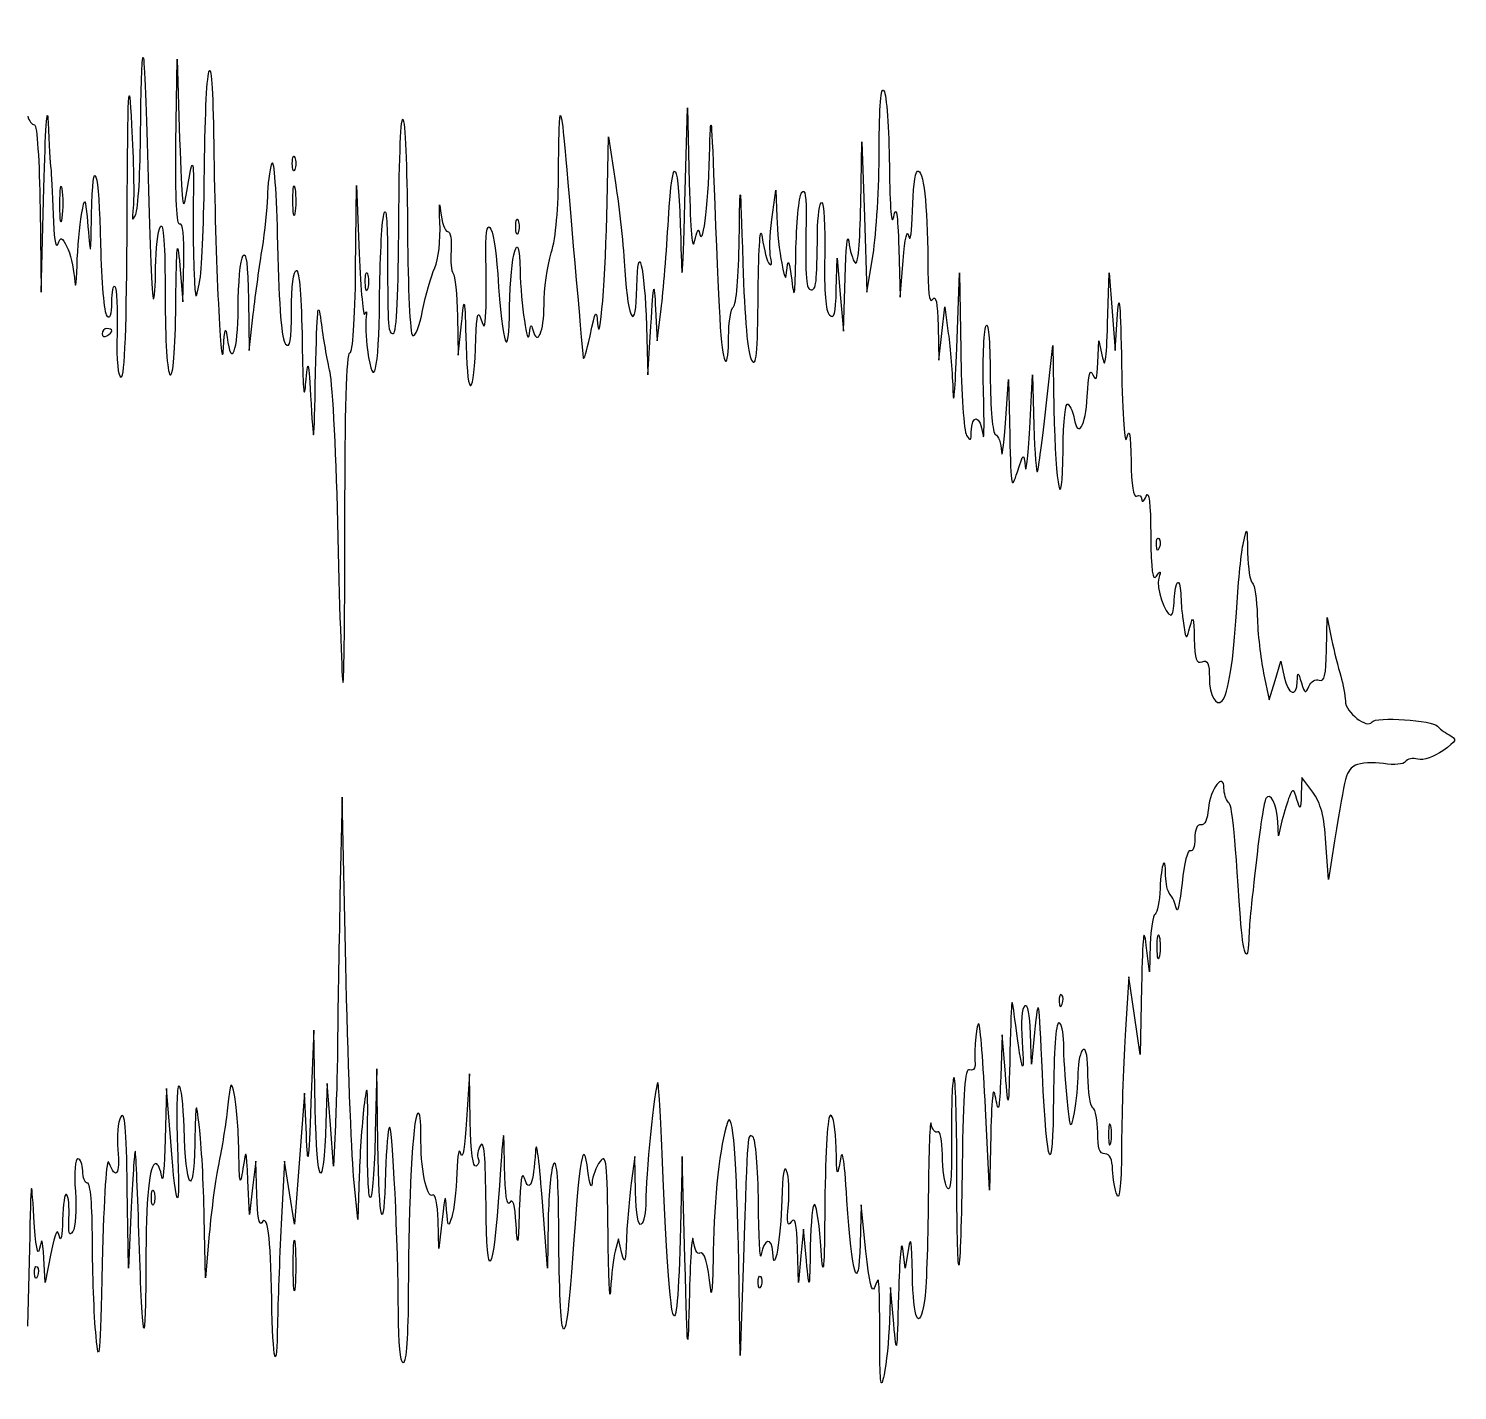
# Model space of a CAD drawing. Extents: x -517 to -102, y 95 to 207.
# Drawn here: x -205.7 to -101.9, y 98.8 to 197.7 of the extents above; entities that cross this region are included whole.
import ezdxf

# ---------------------------------------------------------------- set-up
doc = ezdxf.new("R2010")
doc.units = 0
doc.layers.add('Layer_1', color=7, linetype='CONTINUOUS')

msp = doc.modelspace()

# ---------------------------------------------------------------- linework, layer by layer
at = {"layer": 'Layer_1', "color": 7}
for p, q in [((-195.005006, 189.395886), (-194.93011, 195.502122)), ((-194.93011, 195.502122), (-194.740423, 189.681289)), ((-158.038233, 185.095178), (-157.838738, 191.974344)), ((-157.838738, 191.974344), (-157.715653, 186.506289)), ((-163.680877, 185.095178), (-163.586899, 189.857678)), ((-163.586899, 189.857678), (-163.07558, 186.506289)), ((-145.264045, 184.936428), (-145.189854, 189.5049)), ((-145.189854, 189.5049), (-144.999462, 184.036844)), ((-186.557308, 187.917499), (-186.557308, 187.917499)), ((-204.802526, 178.568789), (-204.604899, 186.153511)), ((-181.954156, 180.244483), (-181.881193, 186.3299)), ((-181.881193, 186.3299), (-181.689573, 181.391011)), ((-151.712998, 183.860455), (-151.427953, 185.977122)), ((-151.427953, 185.977122), (-151.361386, 184.036844)), ((-203.437038, 184.918888), (-203.437024, 184.918888)), ((-186.512093, 185.271665), (-186.51211, 185.271665)), ((-204.8801, 184.654205), (-204.802526, 178.568789)), ((-144.999462, 184.036844), (-144.809066, 178.568789)), ((-170.329527, 183.331388), (-170.329527, 183.331388)), ((-142.498902, 181.743789), (-142.388906, 178.216011)), ((-194.501457, 177.863233), (-194.4379, 180.794472)), ((-147.038551, 178.762817), (-146.975017, 181.038233)), ((-146.975017, 181.038233), (-146.749344, 178.3924)), ((-144.809066, 178.568789), (-144.368094, 181.317227)), ((-142.388906, 178.216011), (-142.181684, 180.861844)), ((-194.727122, 180.509067), (-194.501457, 177.863233)), ((-146.523673, 175.746567), (-146.403658, 179.627122)), ((-138.282677, 174.511844), (-138.078278, 179.9799)), ((-138.078278, 179.9799), (-137.998691, 174.335455)), ((-127.328329, 176.275733), (-127.217167, 179.9799)), ((-127.217167, 179.9799), (-127.002433, 177.157678)), ((-181.252543, 179.274443), (-181.252566, 179.274443)), ((-189.746337, 178.039622), (-189.693637, 174.335455)), ((-146.749344, 178.3924), (-146.523673, 175.746567)), ((-139.371067, 175.570178), (-139.163318, 177.510455)), ((-139.163318, 177.510455), (-138.902474, 175.570178)), ((-189.693637, 174.335455), (-189.388335, 176.981289)), ((-174.557899, 176.834296), (-174.497009, 173.982678)), ((-160.169434, 177.334067), (-160.047302, 175.041011)), ((-160.047302, 175.041011), (-159.762506, 177.334067)), ((-127.002433, 177.157678), (-126.787662, 174.335455)), ((-126.787662, 174.335455), (-126.608061, 176.981289)), ((-199.665785, 175.767375), (-199.665785, 175.767375)), ((-174.497009, 173.982678), (-174.266011, 176.275733)), ((-160.827294, 176.099344), (-160.723823, 172.571567)), ((-160.723823, 172.571567), (-160.507677, 176.099344)), ((-139.641684, 176.099344), (-139.578783, 173.6299)), ((-139.578783, 173.6299), (-139.371067, 175.570178)), ((-131.793226, 170.298741), (-131.314506, 174.688233)), ((-131.314506, 174.688233), (-131.229063, 170.102122)), ((-128.030461, 173.453511), (-127.959237, 175.041011)), ((-127.959237, 175.041011), (-127.699344, 173.806289)), ((-132.991011, 168.691011), (-132.777687, 172.571567)), ((-132.777687, 172.571567), (-132.680109, 168.8674)), ((-134.754899, 169.043789), (-134.535438, 172.218789)), ((-134.535438, 172.218789), (-134.441669, 168.161844)), ((-123.790707, 160.194934), (-123.79073, 160.194934)), ((-111.429199, 152.562499), (-111.386829, 154.932678)), ((-111.386829, 154.932678), (-111.059417, 153.345178)), ((-115.167726, 150.346567), (-114.750212, 151.757678)), ((-114.750212, 151.757678), (-114.493954, 150.61115)), ((-115.994318, 150.875733), (-115.585237, 148.935455)), ((-115.585237, 148.935455), (-115.167726, 150.346567)), ((-113.213089, 143.291011), (-113.259444, 142.056289)), ((-112.430523, 142.244672), (-113.213089, 143.291011)), ((-182.938874, 141.8799), (-183.092079, 134.647955)), ((-182.67176, 129.709067), (-182.938874, 141.8799)), ((-114.662794, 140.166193), (-114.927132, 139.057678)), ((-114.927132, 139.057678), (-114.968652, 140.116011)), ((-111.295177, 135.882678), (-111.471566, 138.540505)), ((-110.842529, 138.7049), (-111.295177, 135.882678)), ((-124.286572, 129.1799), (-124.524344, 131.120178)), ((-124.229069, 131.187553), (-124.286572, 129.1799)), ((-123.729663, 130.943775), (-123.729592, 130.943775)), ((-125.776846, 128.827122), (-126.032539, 124.979886)), ((-125.371363, 126.004889), (-125.776846, 128.827122)), ((-124.863998, 128.121555), (-124.965917, 123.182666)), ((-130.660992, 127.496828), (-130.66097, 127.496828)), ((-124.965917, 123.182666), (-125.371363, 126.004889)), ((-184.996946, 124.946555), (-185.202122, 119.654889)), ((-184.88798, 119.302111), (-184.996946, 124.946555)), ((-134.978278, 124.593777), (-135.093038, 121.595166)), ((-134.754899, 121.771555), (-134.978278, 124.593777)), ((-132.869232, 122.477111), (-132.930121, 124.7028)), ((-132.638233, 124.770166), (-132.869232, 122.477111)), ((-180.417306, 122.124333), (-180.526899, 117.450027)), ((-180.340268, 116.685685), (-180.417306, 122.124333)), ((-173.69551, 121.771555), (-173.894758, 118.420166)), ((-173.627985, 118.311172), (-173.69551, 121.771555)), ((-195.686011, 120.713222), (-195.78859, 117.009055)), ((-195.390163, 116.854313), (-195.686011, 120.713222)), ((-184.01234, 121.066), (-184.113232, 118.243777)), ((-183.791011, 118.067389), (-184.01234, 121.066)), ((-185.664388, 120.360444), (-186.030173, 115.597944)), ((-185.535844, 117.361833), (-185.664388, 120.360444)), ((-135.919631, 113.304889), (-136.202558, 119.25608)), ((-183.569681, 115.068777), (-183.791011, 118.067389)), ((-183.428016, 118.067389), (-183.569681, 115.068777)), ((-135.816374, 117.361833), (-135.919631, 113.304889)), ((-127.103172, 117.979194), (-127.103172, 117.979194)), ((-189.19768, 115.421555), (-189.435455, 113.481277)), ((-189.134775, 112.952111), (-189.19768, 115.421555)), ((-187.128695, 115.421555), (-187.359911, 110.835444)), ((-186.762328, 113.1285), (-187.128695, 115.421555)), ((-186.030173, 115.597944), (-186.395958, 110.835444)), ((-161.665353, 115.774333), (-161.933571, 113.834055)), ((-161.615682, 113.195894), (-161.665353, 115.774333)), ((-158.236282, 115.774333), (-158.35538, 110.659055)), ((-158.038233, 108.366), (-158.236282, 115.774333)), ((-181.796021, 111.188222), (-182.100333, 114.363222)), ((-181.696893, 114.363222), (-181.796021, 111.188222)), ((-198.464661, 107.660444), (-198.546898, 113.481277)), ((-189.67323, 111.541), (-189.783717, 114.010444)), ((-189.435455, 113.481277), (-189.67323, 111.541)), ((-196.787863, 112.775722), (-196.787863, 112.775722)), ((-186.395958, 110.835444), (-186.762328, 113.1285)), ((-168.02689, 107.660444), (-168.410501, 112.775722)), ((-145.236844, 112.246555), (-145.315409, 109.424333)), ((-144.886432, 108.895166), (-145.236844, 112.246555)), ((-198.254899, 112.070166), (-198.464661, 107.660444)), ((-192.856925, 106.954889), (-192.948365, 111.364611)), ((-175.91129, 109.071555), (-175.970593, 111.120855)), ((-175.677122, 111.188222), (-175.91129, 109.071555)), ((-167.966071, 111.188222), (-168.02689, 107.660444)), ((-192.585693, 110.129889), (-192.856925, 106.954889)), ((-149.428197, 110.482666), (-149.611007, 108.542389)), ((-149.207993, 108.189611), (-149.428197, 110.482666)), ((-205.654873, 109.071555), (-205.781566, 103.427111)), ((-162.862647, 109.777111), (-163.093011, 108.895166)), ((-162.608858, 108.718777), (-162.862647, 109.777111)), ((-149.793816, 106.602111), (-149.864479, 109.071555)), ((-142.036269, 107.660444), (-142.216855, 109.071555)), ((-141.797049, 109.071555), (-142.036269, 107.660444)), ((-204.514436, 106.602111), (-204.612528, 108.366)), ((-204.087434, 108.718777), (-204.514436, 106.602111)), ((-154.027926, 101.310444), (-154.131078, 108.013222)), ((-153.787791, 108.366), (-154.027926, 101.310444)), ((-149.611007, 108.542389), (-149.793816, 106.602111)), ((-205.282399, 107.278259), (-205.282377, 107.278259)), ((-186.489744, 107.836833), (-186.489744, 107.836833)), ((-152.718485, 106.572703), (-152.718508, 106.572703)), ((-143.094462, 106.249333), (-143.178352, 103.779889)), ((-142.868788, 103.6035), (-143.094462, 106.249333))]:
    msp.add_line(p, q, dxfattribs=at)
for points in [[(-192.952655, 186.682678), (-192.874781, 195.798145), (-192.371828, 197.724258), (-192.261769, 189.328511)], [(-197.57414, 190.357448), (-197.56048, 193.348707), (-197.476384, 195.723142), (-197.387204, 195.633965)], [(-197.387204, 195.633965), (-197.298028, 195.544788), (-197.132866, 191.596082), (-197.020177, 186.859067)], [(-198.550225, 183.94865), (-198.502705, 193.504356), (-198.447429, 194.678615), (-198.230538, 190.739622)], [(-143.921726, 188.901949), (-143.918198, 192.154823), (-143.804355, 193.564985), (-143.574344, 193.209067)], [(-143.574344, 193.209067), (-143.386243, 192.918025), (-143.209044, 190.4574), (-143.180539, 187.741011)], [(-204.604899, 186.153511), (-204.49621, 190.325108), (-204.355494, 192.468233), (-204.2922, 190.916011)], [(-156.246968, 188.446567), (-156.162443, 192.110401), (-156.1109, 191.635816), (-155.864029, 184.918789)], [(-205.772834, 191.356983), (-205.684103, 191.017436), (-205.464393, 190.739622), (-205.284592, 190.739622)], [(-178.816957, 183.772261), (-178.797004, 188.432681), (-178.65983, 191.593522), (-178.499344, 191.0924)], [(-178.499344, 191.0924), (-178.343997, 190.60733), (-178.201072, 186.925764), (-178.181731, 182.911139)], [(-167.214265, 187.358837), (-167.210737, 189.670999), (-167.148225, 191.496624), (-167.0722, 191.415781)], [(-167.0722, 191.415781), (-166.996141, 191.334936), (-166.843318, 190.157539), (-166.732582, 188.799344)], [(-205.284592, 190.739622), (-205.099528, 190.739622), (-204.924019, 188.099145), (-204.8801, 184.654205)], [(-204.2922, 190.916011), (-204.228906, 189.363789), (-204.141776, 187.855664), (-204.098576, 187.564622)], [(-198.230538, 190.739622), (-198.086303, 188.120247), (-198.034487, 185.421497), (-198.115391, 184.7424)], [(-197.930708, 184.213233), (-197.748234, 184.601289), (-197.587777, 187.366186), (-197.57414, 190.357448)], [(-201.138011, 184.183837), (-201.045397, 188.968339), (-200.591076, 187.463087), (-200.485677, 182.022528)], [(-194.727122, 183.507678), (-194.958188, 183.36487), (-195.054059, 185.396362), (-195.005006, 189.395886)], [(-194.740423, 189.681289), (-194.588367, 185.015365), (-194.493789, 184.210428), (-194.26373, 185.624344)], [(-192.261769, 189.328511), (-192.151068, 180.883618), (-191.719951, 171.821979), (-191.556852, 174.511844)], [(-159.234784, 183.860455), (-158.935629, 189.0745), (-158.480757, 188.357808), (-158.339152, 182.449344)], [(-194.26373, 185.624344), (-193.777783, 188.610933), (-193.702872, 188.559582), (-193.749086, 185.271567)], [(-188.341957, 185.488632), (-188.322625, 186.339383), (-188.189941, 187.43233), (-188.047122, 187.9174)], [(-188.047122, 187.9174), (-187.903838, 188.404047), (-187.715929, 185.757423), (-187.627878, 182.012577)], [(-186.557308, 187.917499), (-186.557308, 188.402568), (-186.477233, 188.601007), (-186.379369, 188.358471)], [(-186.379369, 187.476526), (-186.477233, 187.233993), (-186.557308, 187.432429), (-186.557308, 187.917499)], [(-186.379369, 188.358471), (-186.281506, 188.115938), (-186.281506, 187.719063), (-186.379369, 187.476526)], [(-166.732582, 188.799344), (-166.520986, 186.204537), (-165.518533, 174.715025), (-165.424448, 173.806289)], [(-156.991188, 182.978511), (-156.766009, 181.518505), (-156.33354, 184.696341), (-156.246968, 188.446567)], [(-144.368094, 181.317227), (-144.125561, 182.828865), (-143.924689, 186.24199), (-143.921726, 188.901949)], [(-204.098576, 187.564622), (-204.055373, 187.27358), (-203.981719, 185.765455), (-203.93489, 184.213233)], [(-197.020177, 186.859067), (-196.907489, 182.122051), (-196.742327, 178.173347), (-196.65315, 178.084168)], [(-167.743432, 181.423139), (-167.405716, 182.536362), (-167.216734, 184.656438), (-167.214265, 187.358837)], [(-154.091426, 182.381972), (-154.025846, 186.989213), (-154.023235, 186.972353), (-153.826842, 180.685455)], [(-143.180539, 187.741011), (-143.147731, 184.617265), (-143.033183, 183.255907), (-142.868788, 184.036844)], [(-141.505726, 184.456997), (-141.479281, 185.949261), (-141.319989, 187.255292), (-141.151748, 187.359289)], [(-141.151748, 187.359289), (-140.721642, 187.625091), (-140.400298, 184.886223), (-140.393948, 180.900802)], [(-203.437024, 184.918888), (-203.439282, 186.083054), (-203.374766, 186.601835), (-203.294271, 186.071734)], [(-203.294271, 186.071734), (-203.213778, 185.541633), (-203.212158, 184.589133), (-203.290686, 183.955068)], [(-193.295772, 179.274344), (-193.135239, 180.050455), (-192.980835, 183.384205), (-192.952655, 186.682678)], [(-186.51211, 185.271665), (-186.509287, 186.241804), (-186.440947, 186.596809), (-186.359862, 186.060564)], [(-186.359862, 186.060564), (-186.278771, 185.524322), (-186.280941, 184.730572), (-186.36466, 184.296675)], [(-163.07558, 186.506289), (-162.794349, 184.663025), (-162.487254, 181.805525), (-162.393099, 180.156289)], [(-157.715653, 186.506289), (-157.636489, 182.989348), (-157.499823, 181.478808), (-157.332677, 182.272955)], [(-149.976451, 181.391011), (-149.941878, 183.525317), (-149.752964, 185.509692), (-149.556716, 185.800733)], [(-149.556716, 185.800733), (-149.302044, 186.178397), (-149.210006, 185.572387), (-149.235157, 183.684067)], [(-203.290686, 183.955068), (-203.369201, 183.321002), (-203.43506, 183.754721), (-203.437038, 184.918888)], [(-201.866988, 184.213233), (-201.612638, 185.589978), (-201.60133, 185.568495), (-201.402594, 183.331289)], [(-193.749086, 185.271567), (-193.773639, 183.525317), (-193.747393, 181.144067), (-193.69068, 179.9799)], [(-188.730074, 181.784465), (-188.535948, 182.971001), (-188.361295, 184.637876), (-188.341957, 185.488632)], [(-186.36466, 184.296675), (-186.448395, 183.862781), (-186.514737, 184.301501), (-186.512093, 185.271665)], [(-179.910427, 184.213233), (-179.739863, 184.883486), (-179.638421, 183.783931), (-179.633793, 181.214622)], [(-175.836495, 183.684067), (-175.891342, 184.945247), (-175.869233, 185.302436), (-175.787341, 184.477817)], [(-164.376416, 176.275733), (-164.214737, 174.323766), (-163.786253, 179.756947), (-163.680877, 185.095178)], [(-158.339152, 182.449344), (-158.249476, 178.707131), (-158.214588, 179.014079), (-158.038233, 185.095178)], [(-155.864029, 184.918789), (-155.538486, 176.062726), (-155.386509, 173.85918), (-155.080013, 173.552706)], [(-148.407507, 182.890317), (-148.393057, 184.102992), (-148.252355, 185.095178), (-148.095121, 185.095178)], [(-148.095121, 185.095178), (-147.937889, 185.095178), (-147.842427, 183.350728), (-147.882997, 181.218624)], [(-145.665859, 180.703094), (-145.463751, 180.496341), (-145.309799, 182.118089), (-145.264045, 184.936428)], [(-142.868788, 184.036844), (-142.676877, 184.948546), (-142.580112, 184.348652), (-142.498902, 181.743789)], [(-203.93489, 184.213233), (-203.886703, 182.615844), (-203.739564, 181.670682), (-203.595859, 182.035423)], [(-202.190878, 180.509067), (-202.156128, 181.770247), (-202.010374, 183.437122), (-201.866988, 184.213233)], [(-201.402594, 183.331289), (-201.199581, 181.045907), (-201.198697, 181.04876), (-201.138011, 184.183837)], [(-198.981689, 172.395178), (-198.726975, 172.395178), (-198.58935, 176.080379), (-198.550225, 183.94865)], [(-198.115391, 184.7424), (-198.230772, 183.773827), (-198.190962, 183.659764), (-197.930708, 184.213233)], [(-180.221495, 177.951428), (-180.198522, 180.813339), (-180.05856, 183.63115), (-179.910427, 184.213233)], [(-179.204899, 175.570178), (-178.98084, 175.570178), (-178.839292, 178.562834), (-178.816957, 183.772261)], [(-175.787341, 184.477817), (-175.705457, 183.6532), (-175.476273, 182.978511), (-175.27804, 182.978511)], [(-172.494643, 180.950039), (-172.605167, 184.66747), (-171.892733, 183.790224), (-171.635135, 179.891705)], [(-170.329527, 183.331388), (-170.329527, 183.816457), (-170.249446, 184.014896), (-170.151586, 183.77236)], [(-170.151586, 183.77236), (-170.053725, 183.529826), (-170.053725, 183.132951), (-170.151586, 182.890415)], [(-159.762506, 177.334067), (-159.605873, 178.595247), (-159.368383, 181.532122), (-159.234784, 183.860455)], [(-151.799324, 181.038233), (-151.908614, 181.426289), (-151.869772, 182.696289), (-151.712998, 183.860455)], [(-151.361386, 184.036844), (-151.324767, 182.969692), (-151.163441, 181.461567), (-151.002927, 180.685455)], [(-141.7641, 182.625733), (-141.648426, 182.140664), (-141.53215, 182.964733), (-141.505726, 184.456997)], [(-196.485609, 180.362074), (-196.482787, 181.704103), (-196.32632, 183.040247), (-196.138233, 183.331289)], [(-196.138233, 183.331289), (-195.909387, 183.685404), (-195.794472, 182.029299), (-195.790857, 178.325028)], [(-194.4379, 180.794472), (-194.397147, 182.673979), (-194.500921, 183.647476), (-194.727122, 183.507678)], [(-178.181731, 182.911139), (-178.162201, 178.854815), (-178.00138, 175.522087), (-177.819784, 175.409859)], [(-176.211955, 180.332678), (-175.926869, 180.967633), (-175.776664, 182.308335), (-175.836495, 183.684067)], [(-175.27804, 182.978511), (-175.076395, 182.978511), (-174.962021, 182.363487), (-175.018415, 181.582428)], [(-170.769277, 177.510455), (-170.72391, 181.334677), (-170.071587, 183.59929), (-170.00717, 180.156289)], [(-170.151586, 182.890415), (-170.249446, 182.647882), (-170.329527, 182.846318), (-170.329527, 183.331388)], [(-157.332677, 182.272955), (-157.189732, 182.952053), (-157.036062, 183.269553), (-156.991188, 182.978511)], [(-152.710159, 178.568789), (-152.674388, 182.059082), (-152.563757, 183.579376), (-152.420283, 182.552367)], [(-149.235157, 183.684067), (-149.291779, 179.433676), (-149.239757, 178.745178), (-148.860403, 178.745178)], [(-148.860403, 178.745178), (-148.492244, 178.745178), (-148.453015, 179.104444), (-148.407507, 182.890317)], [(-146.403658, 179.627122), (-146.337652, 181.761428), (-146.218379, 182.952053), (-146.138581, 182.272955)], [(-142.181684, 180.861844), (-142.049181, 182.553527), (-141.898616, 183.189627), (-141.7641, 182.625733)], [(-203.595859, 182.035423), (-203.36337, 182.625516), (-203.306784, 182.610648), (-202.924577, 181.859034)], [(-202.924577, 181.859034), (-202.695014, 181.407594), (-202.450234, 180.403233), (-202.380624, 179.627122)], [(-200.485677, 182.022528), (-200.433457, 179.326996), (-200.232893, 177.054283), (-200.029267, 176.850657)], [(-195.016343, 177.754219), (-194.964411, 182.167306), (-194.911523, 182.671069), (-194.727122, 180.509067)], [(-189.388335, 176.981289), (-189.220416, 178.436497), (-188.924198, 180.597924), (-188.730074, 181.784465)], [(-187.627878, 182.012577), (-187.518449, 177.358388), (-187.333966, 175.091467), (-187.040771, 174.798272)], [(-161.53084, 178.939205), (-161.478804, 182.568312), (-160.955036, 180.454205), (-160.827294, 176.099344)], [(-154.510455, 177.510455), (-154.309832, 177.634444), (-154.129102, 179.735645), (-154.091426, 182.381972)], [(-152.420283, 182.552367), (-152.292682, 181.63889), (-152.056039, 180.765765), (-151.894433, 180.612089)], [(-146.138581, 182.272955), (-146.058783, 181.593858), (-145.846058, 180.887422), (-145.665859, 180.703094)], [(-190.488387, 177.422261), (-190.485564, 179.217019), (-190.329098, 180.92358), (-190.141011, 181.214622)], [(-190.141011, 181.214622), (-189.906808, 181.577024), (-189.78243, 180.576427), (-189.746337, 178.039622)], [(-181.689573, 181.391011), (-181.584185, 178.674622), (-181.402039, 176.690247), (-181.284807, 176.981289)], [(-179.633793, 181.214622), (-179.623943, 175.752629), (-179.610086, 175.570178), (-179.204899, 175.570178)], [(-175.018415, 181.582428), (-175.073855, 180.814583), (-175.006646, 180.07375), (-174.869001, 179.93613)], [(-172.498171, 177.157678), (-172.457282, 177.933789), (-172.45573, 179.640353), (-172.494643, 180.950039)], [(-168.268788, 177.651598), (-168.268788, 178.773473), (-168.03239, 180.47067), (-167.743432, 181.423139)], [(-153.826842, 180.685455), (-153.700689, 176.645955), (-153.471948, 174.078732), (-153.198263, 173.6299)], [(-151.894433, 180.612089), (-151.732824, 180.45841), (-151.690033, 180.650178), (-151.799324, 181.038233)], [(-151.002927, 180.685455), (-150.727726, 179.355046), (-150.705431, 179.33487), (-150.612966, 180.332678)], [(-150.612966, 180.332678), (-150.545763, 181.057904), (-150.440071, 180.780313), (-150.277122, 179.450733)], [(-150.277122, 179.450733), (-150.080026, 177.842501), (-150.028591, 178.174547), (-149.976451, 181.391011)], [(-147.882997, 181.218624), (-147.933514, 178.565258), (-147.821966, 177.20723), (-147.529443, 176.914735)], [(-140.393948, 180.900802), (-140.39042, 178.581528), (-140.280494, 177.67763), (-140.046566, 178.039622)], [(-202.380624, 179.627122), (-202.295958, 178.68314), (-202.233146, 178.97509), (-202.190878, 180.509067)], [(-196.65315, 178.084168), (-196.563973, 177.994991), (-196.488581, 179.020051), (-196.485609, 180.362074)], [(-193.69068, 179.9799), (-193.588245, 177.875476), (-193.585962, 177.871392), (-193.295772, 179.274344)], [(-186.613233, 177.263511), (-186.613233, 178.956844), (-186.46696, 180.156289), (-186.260455, 180.156289)], [(-186.260455, 180.156289), (-186.04423, 180.156289), (-185.881857, 178.142142), (-185.840974, 174.952817)], [(-182.379899, 174.159067), (-182.161166, 174.159067), (-181.999396, 176.471367), (-181.954156, 180.244483)], [(-181.252566, 179.274443), (-181.259762, 179.856526), (-181.186576, 180.13736), (-181.089941, 179.898518)], [(-181.089941, 179.898518), (-180.993308, 179.659676), (-180.987426, 179.183426), (-181.076846, 178.840185)], [(-177.09007, 177.241119), (-176.868455, 178.359394), (-176.473302, 179.750594), (-176.211955, 180.332678)], [(-174.869001, 179.93613), (-174.731384, 179.798516), (-174.591387, 178.40269), (-174.557899, 176.834296)], [(-171.635135, 179.891705), (-171.278829, 174.499226), (-170.820007, 173.237317), (-170.769277, 177.510455)], [(-170.00717, 180.156289), (-169.962508, 177.769504), (-169.457156, 174.330073), (-169.333331, 175.570178)], [(-162.393099, 180.156289), (-162.178292, 176.393671), (-161.579487, 175.548418), (-161.53084, 178.939205)], [(-199.666011, 177.851476), (-199.666011, 178.601713), (-199.564684, 179.114226), (-199.440848, 178.990386)], [(-199.440848, 178.990386), (-199.317009, 178.866545), (-199.24719, 177.331961), (-199.285691, 175.580199)], [(-181.076846, 178.840185), (-181.16629, 178.496943), (-181.245355, 178.69236), (-181.252543, 179.274443)], [(-160.507677, 176.099344), (-160.305818, 179.394306), (-160.283485, 179.475792), (-160.169434, 177.334067)], [(-153.198263, 173.6299), (-152.847003, 173.05385), (-152.757398, 173.960382), (-152.710159, 178.568789)], [(-147.529443, 176.914735), (-147.194868, 176.580141), (-147.088329, 176.981215), (-147.038551, 178.762817)], [(-126.608061, 176.981289), (-126.486071, 178.778223), (-126.392551, 177.589763), (-126.316596, 173.277122)], [(-200.029267, 176.850657), (-199.78011, 176.6015), (-199.666011, 176.915864), (-199.666011, 177.851476)], [(-195.790857, 178.325028), (-195.787696, 175.021337), (-195.643226, 172.701694), (-195.432677, 172.571567)], [(-195.432677, 172.571567), (-195.204368, 172.430464), (-195.057477, 174.259016), (-195.016343, 177.754219)], [(-184.863873, 172.747955), (-184.766071, 177.409804), (-184.688762, 178.147341), (-184.475611, 176.452122)], [(-181.095235, 174.370169), (-180.66015, 171.195869), (-180.262612, 172.825273), (-180.221495, 177.951428)], [(-174.266011, 176.275733), (-174.050235, 178.41769), (-174.02825, 178.313084), (-173.932382, 174.688233)], [(-169.083104, 175.830443), (-168.756327, 174.57763), (-168.268788, 175.667937), (-168.268788, 177.651598)], [(-154.863233, 175.314174), (-154.863233, 176.402211), (-154.704483, 177.390539), (-154.510455, 177.510455)], [(-140.046566, 178.039622), (-139.805478, 178.412678), (-139.686027, 177.840269), (-139.641684, 176.099344)], [(-191.296922, 175.305594), (-191.003699, 172.942785), (-190.493591, 174.278204), (-190.488387, 177.422261)], [(-187.040771, 174.798272), (-186.705903, 174.463404), (-186.613233, 174.997772), (-186.613233, 177.263511)], [(-184.475611, 176.452122), (-184.329228, 175.287955), (-184.043963, 173.62108), (-183.841681, 172.747955)], [(-181.284807, 176.981289), (-181.166493, 177.27502), (-181.126367, 177.172746), (-181.194623, 176.751419)], [(-181.194623, 176.751419), (-181.262251, 176.333944), (-181.217511, 175.262383), (-181.095235, 174.370169)], [(-177.819784, 175.409859), (-177.640059, 175.298779), (-177.311685, 176.122848), (-177.09007, 177.241119)], [(-173.21425, 175.2174), (-173.156468, 176.94035), (-173.067122, 177.291183), (-172.854899, 176.628511)], [(-172.854899, 176.628511), (-172.605099, 175.848533), (-172.563858, 175.909716), (-172.498171, 177.157678)], [(-164.924173, 175.393789), (-164.525604, 177.287514), (-164.467924, 177.380407), (-164.376416, 176.275733)], [(-136.170845, 176.099344), (-135.994597, 176.52804), (-135.871478, 175.145069), (-135.857155, 172.574953)], [(-200.018563, 175.922941), (-200.21259, 175.922941), (-200.37134, 175.754822), (-200.37134, 175.549344)], [(-200.37134, 175.549344), (-200.37134, 175.343864), (-200.21259, 175.273858), (-200.018563, 175.393775)], [(-199.665785, 175.767375), (-199.665785, 175.852936), (-199.824535, 175.922941), (-200.018563, 175.922941)], [(-200.018563, 175.393775), (-199.824535, 175.513691), (-199.665785, 175.681811), (-199.665785, 175.767375)], [(-199.285691, 175.580199), (-199.330812, 173.52747), (-199.222735, 172.395178), (-198.981689, 172.395178)], [(-191.556852, 174.511844), (-191.470932, 175.928871), (-191.400836, 176.142928), (-191.296922, 175.305594)], [(-169.333331, 175.570178), (-169.26937, 176.210692), (-169.200898, 176.281939), (-169.083104, 175.830443)], [(-138.902474, 175.570178), (-138.758964, 174.503025), (-138.606809, 172.598025), (-138.564335, 171.336844)], [(-136.343387, 171.160455), (-136.408053, 173.488789), (-136.330349, 175.711289), (-136.170845, 176.099344)], [(-127.699344, 173.806289), (-127.510678, 172.909903), (-127.409008, 173.586573), (-127.328329, 176.275733)], [(-185.840974, 174.952817), (-185.798833, 171.665388), (-185.704985, 170.528752), (-185.586116, 171.866011)], [(-173.932382, 174.688233), (-173.822992, 170.552024), (-173.359256, 170.893739), (-173.21425, 175.2174)], [(-165.424448, 173.806289), (-165.394459, 173.515247), (-165.169212, 174.229622), (-164.924173, 175.393789)], [(-155.080013, 173.552706), (-154.960774, 173.433473), (-154.863233, 174.226134), (-154.863233, 175.314174)], [(-138.564335, 171.336844), (-138.521861, 170.075664), (-138.395109, 171.504414), (-138.282677, 174.511844)], [(-185.586116, 171.866011), (-185.407884, 173.871087), (-185.387104, 173.796693), (-185.191976, 170.4549)], [(-182.732677, 162.105824), (-182.732677, 169.906133), (-182.6082, 174.159067), (-182.379899, 174.159067)], [(-137.998691, 174.335455), (-137.954913, 171.231011), (-137.765223, 168.452886), (-137.577122, 168.161844)], [(-128.394776, 172.571567), (-128.170655, 172.031983), (-128.084967, 172.239447), (-128.030461, 173.453511)], [(-185.191976, 170.4549), (-184.995236, 167.085531), (-184.980504, 167.188497), (-184.863873, 172.747955)], [(-183.841681, 172.747955), (-183.639401, 171.87483), (-183.370556, 166.47733), (-183.24425, 160.753511)], [(-135.857155, 172.574953), (-135.842705, 170.010676), (-135.690644, 168.297365), (-135.470615, 168.224026)], [(-128.810947, 170.984067), (-128.723246, 172.617572), (-128.60355, 173.074185), (-128.394776, 172.571567)], [(-126.316596, 173.277122), (-126.249074, 169.443932), (-126.098015, 167.346589), (-125.935455, 167.985455)], [(-136.394046, 168.257427), (-136.301514, 167.525758), (-136.278724, 168.832122), (-136.343387, 171.160455)], [(-132.427238, 165.536241), (-132.341866, 165.741391), (-132.056539, 167.884516), (-131.793226, 170.298741)], [(-130.563301, 167.085872), (-130.53824, 169.293062), (-130.393756, 170.637915), (-130.203044, 170.437261)], [(-130.203044, 170.437261), (-130.027855, 170.252936), (-129.827229, 169.784622), (-129.757238, 169.396567)], [(-129.757238, 169.396567), (-129.483059, 167.876631), (-128.927787, 168.808201), (-128.810947, 170.984067)], [(-137.229743, 168.405608), (-137.220232, 169.757052), (-136.569061, 169.641581), (-136.394046, 168.257427)], [(-131.229063, 170.102122), (-131.119524, 164.221805), (-130.621298, 161.964527), (-130.563301, 167.085872)], [(-137.577122, 168.161844), (-137.299099, 167.731639), (-137.234151, 167.777229), (-137.229743, 168.405608)], [(-135.470615, 168.224026), (-135.271013, 168.157487), (-135.077691, 167.600338), (-135.041002, 166.98592)], [(-135.041002, 166.98592), (-135.00435, 166.371497), (-134.875586, 167.297539), (-134.754899, 169.043789)], [(-134.441669, 168.161844), (-134.351641, 164.266989), (-134.329308, 164.161277), (-133.882833, 165.516011)], [(-133.311051, 165.868789), (-133.252348, 165.286705), (-133.108344, 166.556705), (-132.991011, 168.691011)], [(-132.680109, 168.8674), (-132.62645, 166.830108), (-132.512644, 165.331085), (-132.427238, 165.536241)], [(-125.935455, 167.985455), (-125.738148, 168.760875), (-125.654997, 168.307361), (-125.624412, 166.288941)], [(-133.882833, 165.516011), (-133.420059, 166.92014), (-133.417237, 166.921887), (-133.311051, 165.868789)], [(-125.624412, 166.288941), (-125.597968, 164.551906), (-125.452327, 163.614649), (-125.229899, 163.752122)], [(-124.524344, 163.752122), (-124.326365, 164.212858), (-124.210691, 163.233581), (-124.190969, 160.9299)], [(-125.229899, 163.752122), (-125.035872, 163.872038), (-124.865974, 163.762339), (-124.852323, 163.508361)], [(-124.852323, 163.508361), (-124.83855, 163.254375), (-124.691103, 163.364067), (-124.524344, 163.752122)], [(-182.873639, 150.199574), (-182.796109, 150.118731), (-182.732677, 155.476545), (-182.732677, 162.105824)], [(-124.190969, 160.9299), (-124.168391, 158.307943), (-124.063018, 157.537995), (-123.780124, 157.931289)], [(-117.489602, 160.224344), (-117.198879, 161.62709), (-117.196904, 161.623554), (-117.15658, 159.627806)], [(-183.24425, 160.753511), (-183.117942, 155.029692), (-182.951171, 150.280422), (-182.873639, 150.199574)], [(-123.79073, 160.194934), (-123.805885, 160.566818), (-123.722644, 160.77518), (-123.605414, 160.657953)], [(-123.577559, 159.981797), (-123.690166, 159.700373), (-123.773774, 159.783965), (-123.790707, 160.194934)], [(-123.605414, 160.657953), (-123.488188, 160.54073), (-123.475663, 160.23646), (-123.577559, 159.981797)], [(-117.975024, 155.285455), (-117.868909, 157.225733), (-117.650469, 159.448233), (-117.489602, 160.224344)], [(-117.15658, 159.627806), (-117.134369, 158.523597), (-116.981179, 157.536824), (-116.816398, 157.434981)], [(-123.616929, 157.793914), (-123.828562, 157.145224), (-123.154437, 155.109067), (-122.728036, 155.109067)], [(-123.780124, 157.931289), (-123.466646, 158.367051), (-123.437825, 158.342805), (-123.616929, 157.793914)], [(-122.483914, 156.203632), (-122.443415, 157.628368), (-122.066084, 158.003272), (-122.017401, 156.66717)], [(-116.816398, 157.434981), (-116.651614, 157.333136), (-116.491278, 156.252205), (-116.460092, 155.032912)], [(-122.728036, 155.109067), (-122.610877, 155.109067), (-122.501059, 155.601623), (-122.483914, 156.203632)], [(-122.017401, 156.66717), (-121.996573, 156.101255), (-121.944551, 155.400108), (-121.901371, 155.109067)], [(-121.901371, 155.109067), (-121.858157, 154.818025), (-121.776877, 154.2624), (-121.720714, 153.874344)], [(-121.349344, 154.227122), (-121.121097, 155.124078), (-121.073683, 154.99729), (-121.038301, 153.395628)], [(-119.001961, 148.872181), (-118.585649, 149.288515), (-118.156423, 151.969023), (-117.975024, 155.285455)], [(-116.460092, 155.032912), (-116.429048, 153.813619), (-116.21932, 151.942886), (-115.994318, 150.875733)], [(-121.720714, 153.874344), (-121.642962, 153.336782), (-121.554519, 153.420779), (-121.349344, 154.227122)], [(-121.038301, 153.395628), (-121.004787, 151.870837), (-120.894368, 151.545023), (-120.467399, 151.708865)], [(-111.059417, 153.345178), (-110.879323, 152.472053), (-110.580909, 151.270156), (-110.396229, 150.674297)], [(-120.467399, 151.708865), (-120.05264, 151.868024), (-119.938233, 151.613742), (-119.938233, 150.532703)], [(-111.955224, 150.377916), (-111.57747, 150.232966), (-111.462289, 150.711384), (-111.429199, 152.562499)], [(-119.938233, 150.532703), (-119.938233, 149.273371), (-119.456022, 148.418131), (-119.001961, 148.872181)], [(-114.493954, 150.61115), (-114.200762, 149.299265), (-113.605448, 149.076056), (-113.553062, 150.258372)], [(-113.553062, 150.258372), (-113.519548, 151.017186), (-113.506072, 151.013302), (-113.248861, 150.170178)], [(-110.396229, 150.674297), (-110.211551, 150.078439), (-110.060455, 149.263259), (-110.060455, 148.862786)], [(-113.248861, 150.170178), (-113.011054, 149.390702), (-112.948364, 149.362317), (-112.709322, 149.925869)], [(-112.709322, 149.925869), (-112.560557, 150.27657), (-112.221219, 150.479987), (-111.955224, 150.377916)], [(-110.060455, 148.862786), (-110.060455, 148.053212), (-108.460537, 146.797213), (-108.123671, 147.342314)], [(-108.123671, 147.342314), (-107.881982, 147.733352), (-103.654787, 147.463336), (-103.369497, 147.03864)], [(-103.369497, 147.03864), (-103.265992, 146.884558), (-102.885731, 146.597064), (-102.524487, 146.399771)], [(-102.524487, 146.399771), (-101.918838, 146.068975), (-101.954539, 145.979223), (-102.983064, 145.246848)], [(-107.294395, 144.317408), (-108.052656, 144.438656), (-108.967408, 144.380344), (-109.327137, 144.187814)], [(-105.694689, 144.454613), (-105.822784, 144.247377), (-106.495602, 144.189674), (-107.294395, 144.317408)], [(-104.786041, 144.632458), (-105.164218, 144.731358), (-105.573122, 144.651339), (-105.694689, 144.454613)], [(-102.983064, 145.246848), (-103.620957, 144.792631), (-104.392764, 144.529617), (-104.786041, 144.632458)], [(-118.879899, 142.522816), (-118.879899, 143.776958), (-119.889691, 142.465469), (-120.006742, 141.059299)], [(-109.327137, 144.187814), (-109.994909, 143.830436), (-110.055764, 143.610275), (-110.842529, 138.7049)], [(-118.56166, 141.509483), (-118.736708, 141.693811), (-118.879899, 142.149812), (-118.879899, 142.522816)], [(-114.968652, 140.116011), (-115.017302, 141.356333), (-115.511366, 142.302059), (-115.836169, 141.776544)], [(-113.574827, 141.703511), (-113.817363, 142.498528), (-113.871231, 142.520858), (-114.121176, 141.930082)], [(-111.471566, 138.540505), (-111.604704, 140.546414), (-111.839903, 141.45498), (-112.430523, 142.244672)], [(-117.681056, 133.114783), (-118.145698, 140.023578), (-118.269278, 141.201576), (-118.56166, 141.509483)], [(-115.836169, 141.776544), (-115.956853, 141.581252), (-116.232796, 139.857744), (-116.449368, 137.946521)], [(-114.121176, 141.930082), (-114.27368, 141.569628), (-114.517416, 140.775878), (-114.662794, 140.166193)], [(-113.259444, 142.056289), (-113.301707, 140.93007), (-113.329435, 140.899073), (-113.574827, 141.703511)], [(-120.006742, 141.059299), (-120.073877, 140.252793), (-120.281203, 139.796547), (-120.555594, 139.851428)], [(-120.555594, 139.851428), (-120.831503, 139.906605), (-120.996566, 139.535644), (-120.996566, 138.860469)], [(-121.32726, 137.985707), (-121.513352, 138.100716), (-121.774794, 137.068488), (-121.925077, 135.625274)], [(-120.996566, 138.860469), (-120.996566, 138.266933), (-121.145368, 137.87329), (-121.32726, 137.985707)], [(-123.113233, 136.18842), (-123.113233, 137.858806), (-123.449077, 137.061492), (-123.518504, 135.226313)], [(-116.449368, 137.946521), (-116.988517, 133.188683), (-117.018681, 132.87551), (-117.070539, 131.502352)], [(-122.794711, 134.806705), (-122.969901, 134.991033), (-123.113233, 135.612803), (-123.113233, 136.18842)], [(-123.518504, 135.226313), (-123.553076, 134.309769), (-123.714296, 133.477817), (-123.876539, 133.377535)], [(-121.925077, 135.625274), (-122.071974, 134.214626), (-122.256053, 133.377955), (-122.334158, 133.766011)], [(-183.092079, 134.647955), (-183.176342, 130.670386), (-183.254523, 125.98725), (-183.26582, 124.241)], [(-122.334158, 133.766011), (-122.412263, 134.154067), (-122.619522, 134.62238), (-122.794711, 134.806705)], [(-123.876539, 133.377535), (-124.038817, 133.277256), (-124.197426, 132.291761), (-124.229069, 131.187553)], [(-117.070539, 131.502352), (-117.144199, 129.549975), (-117.505477, 130.504118), (-117.681056, 133.114783)], [(-124.524344, 131.120178), (-124.705319, 132.596945), (-124.786458, 131.880609), (-124.863998, 128.121555)], [(-123.729592, 130.943775), (-123.733487, 131.719886), (-123.664469, 132.078926), (-123.57617, 131.741639)], [(-123.569115, 130.330528), (-123.653499, 129.891704), (-123.725748, 130.167664), (-123.729663, 130.943775)], [(-123.57617, 131.741639), (-123.487869, 131.40435), (-123.48466, 130.76935), (-123.569115, 130.330528)], [(-182.100333, 114.363222), (-182.267705, 116.109472), (-182.524846, 123.015111), (-182.67176, 129.709067)], [(-134.005001, 125.299333), (-134.310611, 127.750687), (-134.313682, 127.736463), (-134.422196, 123.359055)], [(-133.351022, 126.705985), (-133.566744, 126.572663), (-133.642204, 125.539278), (-133.539298, 124.127518)], [(-132.930121, 124.7028), (-132.968715, 126.113121), (-133.122916, 126.846983), (-133.351022, 126.705985)], [(-132.063665, 121.771555), (-132.314631, 127.434118), (-132.350826, 127.623123), (-132.638233, 124.770166)], [(-130.66097, 127.496828), (-130.778199, 127.614063), (-130.861596, 127.405699), (-130.846285, 127.033814)], [(-130.846285, 127.033814), (-130.829352, 126.622842), (-130.745741, 126.539248), (-130.633137, 126.82068)], [(-130.633137, 126.82068), (-130.531218, 127.075357), (-130.543743, 127.379621), (-130.660992, 127.496828)], [(-136.678526, 125.400284), (-136.846942, 125.568714), (-137.021144, 123.705314), (-136.962301, 122.364673)], [(-136.202558, 119.25608), (-136.35817, 122.529237), (-136.572377, 125.294112), (-136.678526, 125.400284)], [(-133.539298, 124.127518), (-133.331478, 121.276594), (-133.582125, 121.907276), (-134.005001, 125.299333)], [(-130.874344, 125.475722), (-131.092572, 125.475722), (-131.240634, 123.423628), (-131.262577, 120.095861)], [(-130.519063, 123.976416), (-130.519063, 124.801041), (-130.680316, 125.475722), (-130.874344, 125.475722)], [(-126.032539, 124.979886), (-126.173157, 122.863896), (-126.299381, 119.133285), (-126.313034, 116.689608)], [(-183.26582, 124.241), (-183.277109, 122.49475), (-183.350106, 119.716639), (-183.428016, 118.067389)], [(-130.272048, 120.007666), (-130.406527, 121.365861), (-130.517686, 123.151819), (-130.519063, 123.976416)], [(-129.110455, 123.535444), (-129.304483, 123.415528), (-129.472371, 122.652117), (-129.483553, 121.83895)], [(-128.757677, 121.636822), (-128.757677, 122.958102), (-128.890251, 123.67156), (-129.110455, 123.535444)], [(-134.422196, 123.359055), (-134.529793, 119.018873), (-134.535014, 118.993839), (-134.754899, 121.771555)], [(-138.497307, 121.498138), (-138.615347, 121.380113), (-138.693206, 119.40896), (-138.670346, 117.117824)], [(-138.282677, 114.716), (-138.282677, 118.564213), (-138.379268, 121.616192), (-138.497307, 121.498138)], [(-137.372228, 122.064587), (-137.700241, 122.190458), (-137.824314, 120.539853), (-137.894057, 115.123049)], [(-136.962301, 122.364673), (-136.951012, 122.108811), (-137.135514, 121.973767), (-137.372228, 122.064587)], [(-135.093038, 121.595166), (-135.188675, 119.096314), (-135.249917, 118.831731), (-135.460455, 120.007666)], [(-131.262577, 120.095861), (-131.304134, 113.78461), (-131.751174, 114.719669), (-132.063665, 121.771555)], [(-129.483553, 121.83895), (-129.494842, 121.025783), (-129.621701, 119.725444), (-129.765704, 118.949333)], [(-128.404899, 119.302111), (-128.598927, 119.422027), (-128.757677, 120.472656), (-128.757677, 121.636822)], [(-194.78925, 120.889611), (-194.94583, 120.889611), (-194.994516, 118.94493), (-194.89744, 116.568083)], [(-194.421416, 117.872994), (-194.467141, 119.532122), (-194.63267, 120.889611), (-194.78925, 120.889611)], [(-190.755369, 120.228167), (-190.999418, 121.338993), (-191.032946, 121.276933), (-191.255673, 119.302111)], [(-181.093488, 117.273159), (-181.052357, 120.85295), (-181.098568, 121.339332), (-181.319785, 119.654889)], [(-160.011742, 121.150384), (-160.217553, 120.944559), (-160.908117, 114.107557), (-160.882152, 112.532785)], [(-159.660587, 115.348685), (-159.786283, 118.607054), (-159.944291, 121.217835), (-160.011742, 121.150384)], [(-135.460455, 120.007666), (-135.644958, 121.038229), (-135.74095, 120.324687), (-135.816374, 117.361833)], [(-193.302433, 117.891), (-193.559018, 119.958983), (-193.566765, 119.930591), (-193.639285, 116.656277)], [(-190.440804, 116.171222), (-190.469943, 117.747687), (-190.6115, 119.573326), (-190.755369, 120.228167)], [(-185.202122, 119.654889), (-185.377844, 115.122823), (-185.425749, 114.793667), (-185.535844, 117.361833)], [(-181.319785, 119.654889), (-181.472673, 118.490722), (-181.642377, 116.109472), (-181.696893, 114.363222)], [(-154.131078, 108.013222), (-154.245378, 115.439674), (-154.559246, 119.374275), (-154.94716, 118.243777)], [(-129.765704, 118.949333), (-130.017624, 117.591534), (-130.036779, 117.631525), (-130.272048, 120.007666)], [(-199.012059, 118.643037), (-199.222668, 118.280551), (-199.320517, 117.208981), (-199.229506, 116.261787)], [(-198.546898, 113.481277), (-198.608877, 117.868507), (-198.723445, 119.139805), (-199.012059, 118.643037)], [(-191.255673, 119.302111), (-191.386968, 118.137944), (-191.678907, 116.312333), (-191.904425, 115.245166)], [(-184.113232, 118.243777), (-184.305781, 112.857425), (-184.775963, 113.499707), (-184.88798, 119.302111)], [(-177.451806, 118.89032), (-177.808139, 118.517589), (-178.114952, 112.702937), (-178.132765, 105.98475)], [(-177.21002, 117.30282), (-177.188543, 118.337532), (-177.297348, 119.051893), (-177.451806, 118.89032)], [(-173.894758, 118.420166), (-174.009324, 116.493238), (-174.185114, 115.443653), (-174.308358, 115.950722)], [(-147.454899, 118.772944), (-147.674962, 118.772944), (-147.830574, 116.351139), (-147.868533, 112.33475)], [(-147.052064, 116.391694), (-147.079919, 117.710631), (-147.259497, 118.772944), (-147.454899, 118.772944)], [(-140.149684, 118.150362), (-140.234139, 118.58981), (-140.326638, 116.171222), (-140.355176, 112.775722)], [(-128.052122, 117.517422), (-128.052122, 118.379075), (-128.210872, 119.182195), (-128.404899, 119.302111)], [(-193.639285, 116.656277), (-193.731216, 112.505579), (-194.297777, 113.386931), (-194.421416, 117.872994)], [(-192.948365, 111.364611), (-192.998663, 113.789972), (-193.157991, 116.726833), (-193.302433, 117.891)], [(-180.526899, 117.450027), (-180.587173, 114.879181), (-180.750944, 112.775496), (-180.890836, 112.775242)], [(-179.502187, 117.887698), (-179.605144, 117.784743), (-179.727564, 116.339398), (-179.774229, 114.675839)], [(-178.853411, 104.39725), (-178.855105, 109.391369), (-179.274732, 118.115169), (-179.502187, 117.887698)], [(-176.364852, 112.963146), (-176.81271, 112.686342), (-177.258342, 114.974543), (-177.21002, 117.30282)], [(-173.201923, 115.072333), (-173.43385, 114.928993), (-173.5843, 116.07267), (-173.627985, 118.311172)], [(-171.136448, 115.068777), (-171.192577, 118.236863), (-171.193353, 118.233815), (-171.504184, 113.657666)], [(-165.078054, 114.716), (-165.414675, 117.340779), (-165.682258, 115.826544), (-166.20017, 108.366)], [(-154.94716, 118.243777), (-155.485462, 116.674961), (-155.919486, 112.728845), (-155.975366, 108.895166)], [(-153.099344, 117.185444), (-153.498654, 117.432247), (-153.464257, 117.873022), (-153.787791, 108.366)], [(-139.668566, 117.553829), (-139.848728, 117.442464), (-140.065227, 117.710914), (-140.149684, 118.150362)], [(-139.335614, 115.883355), (-139.339142, 116.944652), (-139.482968, 117.668524), (-139.668566, 117.553829)], [(-127.522955, 115.950722), (-127.913903, 115.950722), (-128.052122, 116.360001), (-128.052122, 117.517422)], [(-127.103172, 117.979194), (-127.191894, 118.318736), (-127.264496, 118.040916), (-127.264496, 117.361833)], [(-127.264496, 117.361833), (-127.264496, 116.682722), (-127.191894, 116.40493), (-127.103172, 116.744472)], [(-127.103172, 116.744472), (-127.01441, 117.084013), (-127.01441, 117.639653), (-127.103172, 117.979194)], [(-199.229506, 116.261787), (-199.055671, 114.452658), (-199.379789, 113.988064), (-199.877206, 115.333361)], [(-197.956322, 116.127111), (-198.005172, 116.321139), (-198.13953, 114.495528), (-198.254899, 112.070166)], [(-195.78859, 117.009055), (-195.845007, 114.971778), (-195.957303, 113.741458), (-196.038131, 114.275027)], [(-194.89744, 116.568083), (-194.684021, 111.342767), (-194.980839, 111.515176), (-195.390163, 116.854313)], [(-189.783717, 114.010444), (-189.890005, 116.38605), (-189.90358, 116.419578), (-190.141011, 114.892389)], [(-180.890836, 112.775242), (-181.030722, 112.77496), (-181.121919, 114.799029), (-181.093488, 117.273159)], [(-179.774229, 114.675839), (-179.914863, 109.662726), (-180.258051, 110.881277), (-180.340268, 116.685685)], [(-174.308358, 115.950722), (-174.441674, 116.499249), (-174.554159, 115.96568), (-174.605913, 114.539611)], [(-172.884719, 116.565289), (-173.083347, 116.224223), (-173.155308, 115.798632), (-173.044626, 115.619534)], [(-172.485013, 112.246555), (-172.512869, 115.799648), (-172.624925, 117.011454), (-172.884719, 116.565289)], [(-168.410501, 112.775722), (-168.63141, 115.721727), (-168.836727, 117.142998), (-168.894653, 116.127111)], [(-152.69372, 112.31395), (-152.724059, 114.975616), (-152.897555, 117.060758), (-153.099344, 117.185444)], [(-146.769664, 115.421555), (-146.969759, 114.206363), (-147.008954, 114.341067), (-147.052064, 116.391694)], [(-146.26544, 112.599333), (-146.472413, 115.821379), (-146.592852, 116.49558), (-146.769664, 115.421555)], [(-138.670346, 117.117824), (-138.641771, 114.249881), (-138.738009, 113.116985), (-138.979484, 113.481277)], [(-126.313034, 116.689608), (-126.328557, 113.878731), (-126.449207, 112.505748), (-126.641011, 112.952111)], [(-202.131526, 115.597944), (-202.343577, 115.597944), (-202.414626, 114.664155), (-202.312716, 113.216694)], [(-201.782677, 114.716), (-201.782677, 115.201083), (-201.93966, 115.597944), (-202.131526, 115.597944)], [(-199.877206, 115.333361), (-200.055742, 115.816243), (-200.244569, 112.949232), (-200.35932, 108.013222)], [(-197.679121, 109.600835), (-197.782736, 112.99625), (-197.907478, 115.933083), (-197.956322, 116.127111)], [(-196.468283, 115.245166), (-196.94897, 115.245166), (-197.188633, 112.803888), (-197.192683, 107.866241)], [(-196.038131, 114.275027), (-196.118965, 114.808625), (-196.312533, 115.245166), (-196.468283, 115.245166)], [(-191.904425, 115.245166), (-192.129946, 114.178028), (-192.436513, 111.876139), (-192.585693, 110.129889)], [(-190.141011, 114.892389), (-190.354325, 113.520337), (-190.395008, 113.693875), (-190.440804, 116.171222)], [(-173.044626, 115.619534), (-172.933947, 115.440464), (-173.004731, 115.194225), (-173.201923, 115.072333)], [(-168.894653, 116.127111), (-169.028779, 113.774252), (-169.338128, 113.022666), (-169.693305, 114.186833)], [(-167.563233, 115.245166), (-167.751334, 114.954139), (-167.932591, 113.1285), (-167.966071, 111.188222)], [(-167.195534, 110.306277), (-167.212806, 113.973925), (-167.333857, 115.600117), (-167.563233, 115.245166)], [(-164.200626, 115.400784), (-164.485495, 115.024158), (-164.74856, 114.319139), (-164.785215, 113.834055)], [(-163.617413, 110.109117), (-163.675729, 115.448084), (-163.737922, 116.012529), (-164.200626, 115.400784)], [(-158.35538, 110.659055), (-158.593118, 100.448622), (-159.165112, 102.503821), (-159.660587, 115.348685)], [(-138.979484, 113.481277), (-139.172383, 113.772333), (-139.332651, 114.853273), (-139.335614, 115.883355)], [(-126.968987, 114.804194), (-126.985581, 115.577144), (-127.166226, 115.950722), (-127.522955, 115.950722)], [(-205.326669, 111.364611), (-205.515817, 114.510429), (-205.535951, 114.369769), (-205.654873, 109.071555)], [(-201.429899, 113.834055), (-201.623927, 113.834055), (-201.782677, 114.230944), (-201.782677, 114.716)], [(-174.605913, 114.539611), (-174.651676, 113.278444), (-174.81622, 111.849694), (-174.971566, 111.364611)], [(-170.752733, 112.411571), (-170.970256, 112.067655), (-171.099091, 112.959844), (-171.136448, 115.068777)], [(-169.693305, 114.186833), (-169.87347, 114.777468), (-169.995988, 114.020096), (-170.064216, 111.893777)], [(-164.785215, 113.834055), (-164.821867, 113.349), (-164.953665, 113.745861), (-165.078054, 114.716)], [(-150.644293, 114.716), (-150.834053, 115.17955), (-150.953645, 114.453533), (-150.993049, 112.599333)], [(-150.521633, 112.246555), (-150.430264, 113.216694), (-150.485472, 114.327944), (-150.644293, 114.716)], [(-138.134087, 107.867821), (-138.215827, 107.786118), (-138.282677, 110.867787), (-138.282677, 114.716)], [(-137.894057, 115.123049), (-137.944363, 111.214384), (-138.052384, 107.949553), (-138.134087, 107.867821)], [(-126.641011, 112.952111), (-126.80777, 113.340166), (-126.955372, 114.173625), (-126.968987, 114.804194)], [(-202.312716, 113.216694), (-202.220274, 111.90374), (-202.303798, 110.598039), (-202.498915, 110.306277)], [(-201.077122, 109.653949), (-201.077122, 112.20552), (-201.214564, 113.834055), (-201.429899, 113.834055)], [(-196.787863, 112.775722), (-196.787863, 113.260777), (-196.707788, 113.459236), (-196.609925, 113.216694)], [(-196.609925, 113.216694), (-196.512061, 112.974152), (-196.512061, 112.577291), (-196.609925, 112.33475)], [(-171.504184, 113.657666), (-171.960997, 106.932029), (-172.438128, 106.245579), (-172.485013, 112.246555)], [(-161.933571, 113.834055), (-162.081103, 112.766917), (-162.236288, 110.941277), (-162.27841, 109.777111)], [(-161.211892, 110.836291), (-161.434955, 110.698425), (-161.584392, 111.571621), (-161.615682, 113.195894)], [(-202.948997, 113.001302), (-203.083631, 113.13595), (-203.215407, 112.306838), (-203.241831, 111.158843)], [(-202.778487, 111.266821), (-202.737633, 112.08614), (-202.814357, 112.866682), (-202.948997, 113.001302)], [(-196.609925, 112.33475), (-196.707788, 112.092208), (-196.787863, 112.290638), (-196.787863, 112.775722)], [(-188.774287, 110.952115), (-188.954943, 110.667127), (-189.096591, 111.452975), (-189.134775, 112.952111)], [(-175.970593, 111.120855), (-176.005024, 112.310479), (-176.170412, 113.083316), (-176.364852, 112.963146)], [(-175.348485, 111.893777), (-175.431123, 113.128161), (-175.472282, 113.039797), (-175.677122, 111.188222)], [(-170.295674, 110.824071), (-170.38609, 112.293009), (-170.524238, 112.772871), (-170.752733, 112.411571)], [(-160.882152, 112.532785), (-160.868747, 111.720098), (-161.017125, 110.956659), (-161.211892, 110.836291)], [(-152.493873, 108.630583), (-152.574729, 108.097014), (-152.664651, 109.754533), (-152.69372, 112.31395)], [(-150.993049, 112.599333), (-151.050975, 109.873264), (-151.568537, 106.899291), (-151.653062, 108.806972)], [(-150.311448, 111.011833), (-150.591131, 110.618556), (-150.645106, 110.935633), (-150.521633, 112.246555)], [(-148.601427, 112.277571), (-148.746949, 112.42221), (-148.893423, 111.045643), (-148.9269, 109.218565)], [(-148.133116, 108.955562), (-148.245158, 110.63803), (-148.455908, 112.132904), (-148.601427, 112.277571)], [(-147.868533, 112.33475), (-147.914817, 107.433961), (-147.977998, 106.627031), (-148.133116, 108.955562)], [(-145.315409, 109.424333), (-145.424418, 105.507117), (-145.915307, 107.147646), (-146.26544, 112.599333)], [(-140.355176, 112.775722), (-140.383751, 109.38025), (-140.505496, 106.006819), (-140.625757, 105.279194)], [(-204.917887, 109.071555), (-205.049188, 108.401165), (-205.199022, 109.241679), (-205.326669, 111.364611)], [(-203.241831, 111.158843), (-203.268247, 110.010847), (-203.373251, 109.468444), (-203.475153, 109.9535)], [(-202.498915, 110.306277), (-202.759169, 109.917093), (-202.833122, 110.171178), (-202.778487, 111.266821)], [(-188.05367, 105.372807), (-188.144314, 110.124329), (-188.339755, 111.637548), (-188.774287, 110.952115)], [(-174.971566, 111.364611), (-175.22326, 110.578707), (-175.264301, 110.636336), (-175.348485, 111.893777)], [(-170.064216, 111.893777), (-170.150223, 109.212807), (-170.186243, 109.046353), (-170.295674, 110.824071)], [(-149.864479, 109.071555), (-149.917678, 110.929847), (-150.028272, 111.410049), (-150.311448, 111.011833)], [(-203.475153, 109.9535), (-203.6175, 110.631087), (-203.759373, 110.344998), (-204.087434, 108.718777)], [(-187.359911, 110.835444), (-187.48708, 108.313083), (-187.609226, 105.071958), (-187.631349, 103.632907)], [(-186.489744, 107.836833), (-186.489744, 109.486055), (-186.428973, 110.160764), (-186.3547, 109.336139)], [(-166.20017, 108.366), (-166.72387, 100.821579), (-167.154857, 101.66167), (-167.195534, 110.306277)], [(-163.437779, 106.072944), (-163.500681, 105.005805), (-163.581537, 106.822075), (-163.617413, 110.109117)], [(-157.429762, 109.682228), (-157.50829, 110.316494), (-157.63275, 108.612944), (-157.706339, 105.896555)], [(-141.507738, 107.219472), (-141.544884, 109.639979), (-141.619568, 110.118261), (-141.797049, 109.071555)], [(-204.612528, 108.366), (-204.69363, 109.824468), (-204.746504, 109.946642), (-204.917887, 109.071555)], [(-200.812538, 102.686588), (-200.958061, 104.219591), (-201.077122, 107.35491), (-201.077122, 109.653949)], [(-197.343649, 103.280214), (-197.424545, 103.361127), (-197.575506, 106.205391), (-197.679121, 109.600835)], [(-186.3547, 109.336139), (-186.280431, 108.511513), (-186.280431, 107.162153), (-186.3547, 106.337527)], [(-162.27841, 109.777111), (-162.340112, 108.072997), (-162.404529, 107.86672), (-162.608858, 108.718777)], [(-156.967377, 108.72651), (-157.143165, 108.617883), (-157.351233, 109.047961), (-157.429762, 109.682228)], [(-151.653062, 108.806972), (-151.702626, 109.925419), (-152.317272, 109.796471), (-152.493873, 108.630583)], [(-148.9269, 109.218565), (-148.986556, 105.964119), (-148.992271, 105.943207), (-149.207993, 108.189611)], [(-142.216855, 109.071555), (-142.316163, 109.847666), (-142.452688, 108.339555), (-142.520281, 105.720166)], [(-200.35932, 108.013222), (-200.51489, 101.321648), (-200.594335, 100.387916), (-200.812538, 102.686588)], [(-163.093011, 108.895166), (-163.219728, 108.410111), (-163.37488, 107.140111), (-163.437779, 106.072944)], [(-157.706339, 105.896555), (-157.840008, 100.96348), (-157.840395, 100.966359), (-158.038233, 108.366)], [(-156.161455, 106.072944), (-156.368149, 108.083157), (-156.62737, 108.936653), (-156.967377, 108.72651)], [(-155.975366, 108.895166), (-156.007822, 106.663861), (-156.091605, 105.393861), (-156.161455, 106.072944)], [(-144.256371, 106.249333), (-144.447328, 105.767551), (-144.647141, 106.606626), (-144.886432, 108.895166)], [(-205.282377, 107.278259), (-205.297673, 107.650143), (-205.214316, 107.858508), (-205.097092, 107.741273)], [(-205.069265, 107.065125), (-205.18188, 106.783693), (-205.265474, 106.867287), (-205.282399, 107.278259)], [(-205.097092, 107.741273), (-204.979868, 107.624066), (-204.967338, 107.319802), (-205.069265, 107.065125)], [(-197.192683, 107.866241), (-197.194658, 105.263023), (-197.262753, 103.199329), (-197.343649, 103.280214)], [(-186.3547, 106.337527), (-186.428973, 105.512902), (-186.489744, 106.187583), (-186.489744, 107.836833)], [(-152.718508, 106.572703), (-152.733691, 106.944587), (-152.650421, 107.152952), (-152.533192, 107.035717)], [(-152.533192, 107.035717), (-152.415965, 106.91851), (-152.40344, 106.614246), (-152.505337, 106.359569)], [(-143.930051, 106.249333), (-143.976722, 106.954889), (-143.976722, 106.954889), (-144.256371, 106.249333)], [(-140.625757, 105.279194), (-141.016846, 102.913297), (-141.456514, 103.880557), (-141.507738, 107.219472)], [(-178.132765, 105.98475), (-178.141317, 102.760163), (-178.280729, 100.781277), (-178.499344, 100.781277)], [(-152.505337, 106.359569), (-152.617943, 106.078137), (-152.701552, 106.161731), (-152.718485, 106.572703)], [(-143.875687, 102.016), (-143.87992, 103.956277), (-143.904262, 105.861277), (-143.930051, 106.249333)], [(-187.631349, 103.632907), (-187.69236, 99.663677), (-187.966288, 100.792228), (-188.05367, 105.372807)], [(-142.520281, 105.720166), (-142.633203, 101.34273), (-142.661355, 101.171591), (-142.868788, 103.6035)], [(-178.499344, 100.781277), (-178.711502, 100.781277), (-178.852638, 102.222643), (-178.853411, 104.39725)], [(-143.178352, 103.779889), (-143.224496, 102.421694), (-143.398519, 100.675444), (-143.565138, 99.899333)], [(-143.565138, 99.899333), (-143.8088, 98.764151), (-143.869514, 99.178029), (-143.875687, 102.016)]]:
    msp.add_open_spline(points, degree=3, dxfattribs=at)

doc.saveas('drawing.dxf')
